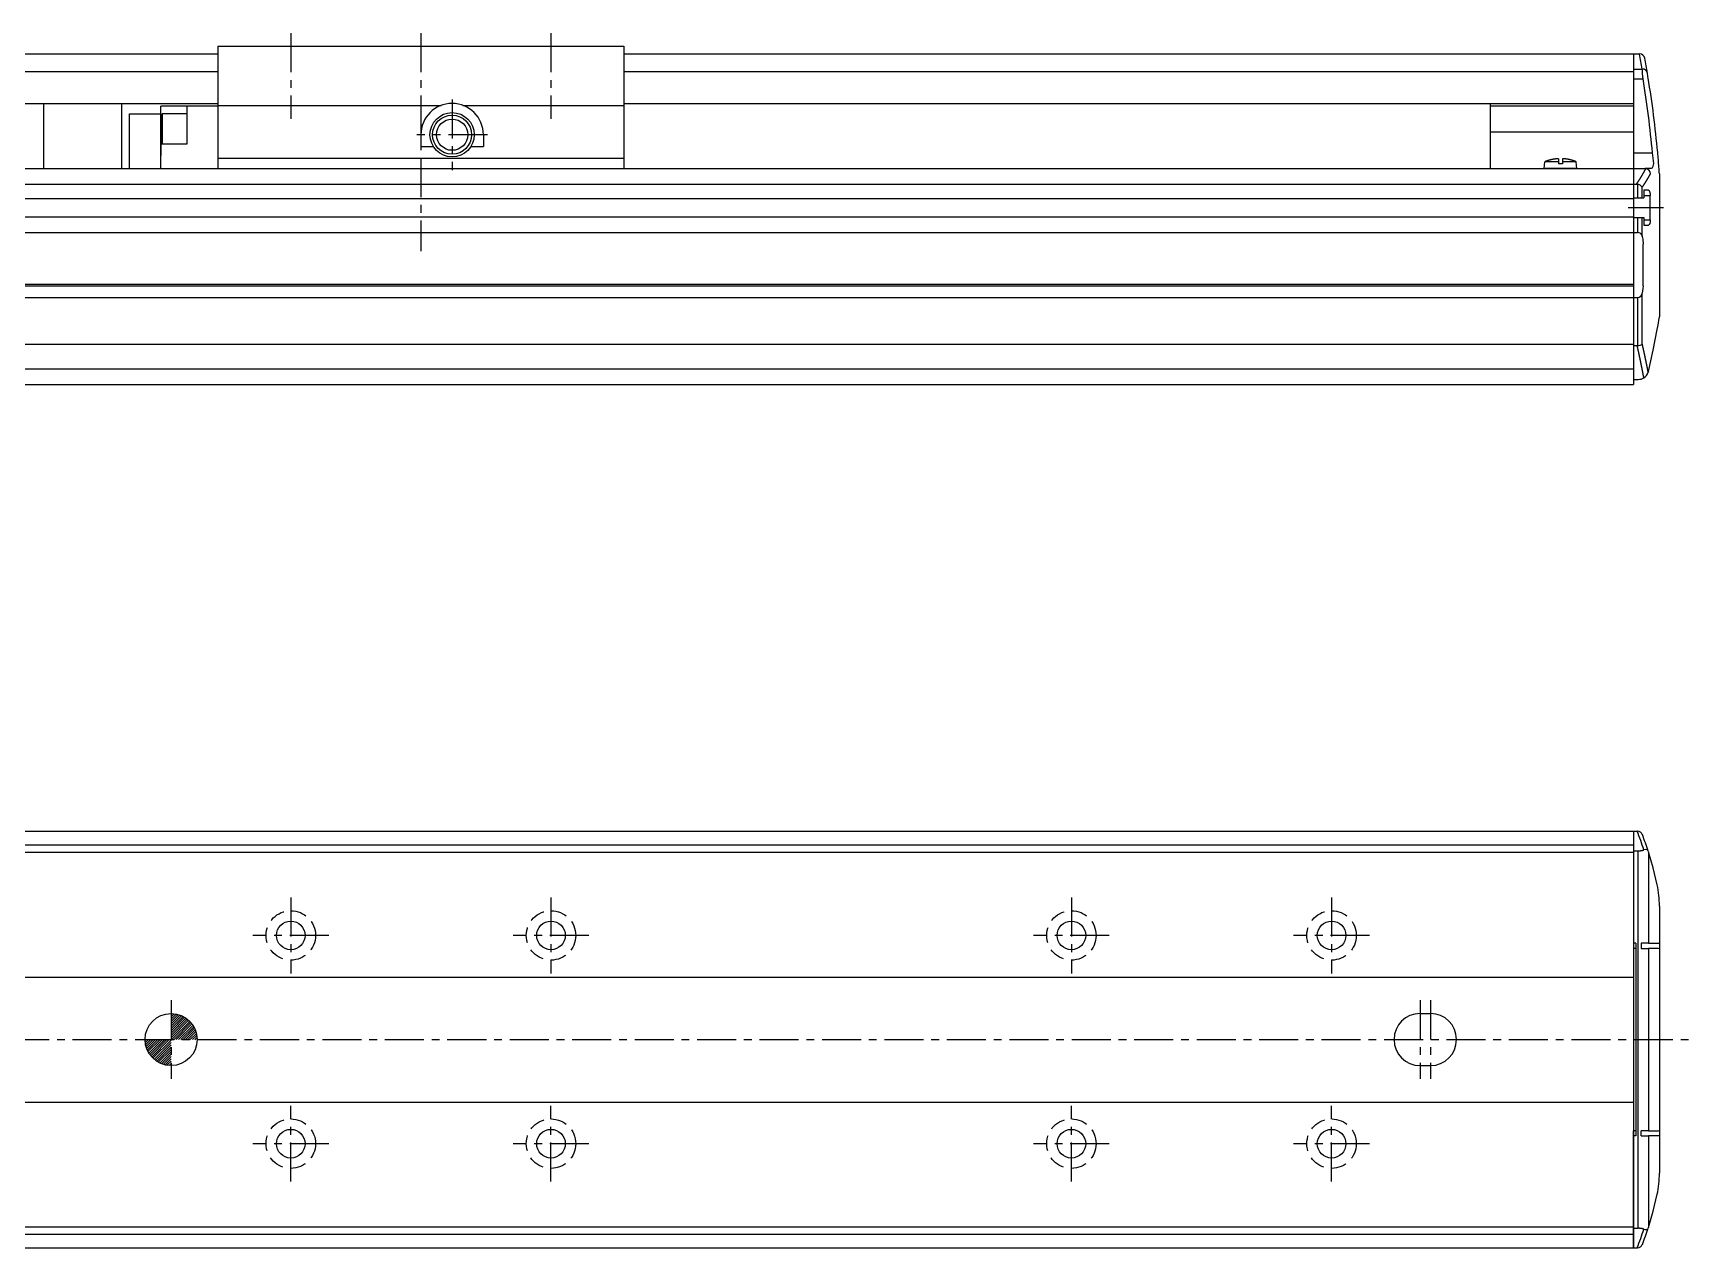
# Model space of a CAD drawing. Extents: x -693 to -50, y 35 to 506.
# Drawn here: x -371.9 to -53.2, y 69.3 to 302.6 of the extents above; entities that cross this region are included whole.
import ezdxf

# ---------------------------------------------------------------- set-up
doc = ezdxf.new("R2010")
doc.units = 0
doc.linetypes.add('CENTER', pattern=[12, 7.5, -1.5, 1.5, -1.5])
doc.linetypes.add('DASHED', pattern=[4.5, 3, -1.5])
doc.layers.get('0').update_dxf_attribs({"linetype": 'CONTINUOUS'})
doc.layers.add('CENTER', color=1, linetype='CENTER')

# ---------------------------------------------------------------- blocks, each defined once
blk = doc.blocks.new('*X2')
at = {"color": 0}
for p, q in [((-345.42, 114.11), (-345.23, 114.3)), ((-345.42, 113.66), (-344.82, 114.26)), ((-345.42, 113.21), (-344.43, 114.2)), ((-345.42, 112.77), (-344.07, 114.12)), ((-345.42, 112.32), (-343.73, 114.01)), ((-345.42, 111.87), (-343.41, 113.88)), ((-345.42, 111.42), (-343.11, 113.74)), ((-345.42, 110.98), (-342.83, 113.57)), ((-345.42, 110.53), (-342.56, 113.4)), ((-345.42, 110.08), (-342.3, 113.21)), ((-345.42, 109.64), (-342.06, 113)), ((-345.31, 109.3), (-341.83, 112.78)), ((-344.86, 109.3), (-341.62, 112.55)), ((-344.42, 109.3), (-341.42, 112.3)), ((-343.97, 109.3), (-341.24, 112.03)), ((-343.52, 109.3), (-341.07, 111.76)), ((-350.42, 109.11), (-350.23, 109.3)), ((-350.39, 108.7), (-349.78, 109.3)), ((-350.32, 108.31), (-349.34, 109.3)), ((-350.24, 107.95), (-348.89, 109.3)), ((-350.13, 107.61), (-348.44, 109.3)), ((-350, 107.29), (-347.99, 109.3)), ((-349.86, 106.99), (-347.55, 109.3)), ((-349.7, 106.7), (-347.1, 109.3)), ((-349.52, 106.43), (-346.65, 109.3)), ((-349.33, 106.18), (-346.21, 109.3)), ((-349.12, 105.94), (-345.76, 109.3)), ((-348.9, 105.71), (-345.42, 109.19)), ((-348.67, 105.5), (-345.42, 108.74)), ((-343.07, 109.3), (-340.91, 111.46)), ((-342.63, 109.3), (-340.78, 111.15)), ((-342.18, 109.3), (-340.66, 110.82)), ((-341.73, 109.3), (-340.56, 110.47)), ((-341.29, 109.3), (-340.49, 110.1)), ((-340.84, 109.3), (-340.44, 109.7)), ((-348.42, 105.3), (-345.42, 108.29)), ((-348.16, 105.11), (-345.42, 107.85)), ((-347.88, 104.94), (-345.42, 107.4)), ((-347.58, 104.79), (-345.42, 106.95)), ((-347.27, 104.66), (-345.42, 106.51)), ((-346.94, 104.54), (-345.42, 106.06)), ((-346.59, 104.44), (-345.42, 105.61)), ((-346.22, 104.37), (-345.42, 105.16)), ((-345.82, 104.32), (-345.42, 104.72))]:
    blk.add_line(p, q, dxfattribs=at)

msp = doc.modelspace()

# ---------------------------------------------------------------- linework, layer by layer
at = {"color": 7, "linetype": 'CONTINUOUS'}
for p, q in [((-336.42, 300.09), (-258.42, 300.09)), ((-336.42, 300.09), (-336.42, 276.59)), ((-258.42, 300.09), (-258.42, 276.59)), ((-504.42, 298.59), (-336.42, 298.59)), ((-258.42, 298.59), (-64.42, 298.59)), ((-64.42, 298.59), (-64.42, 236.09)), ((-64.42, 298.59), (-64.42, 289.09)), ((-64.42, 298.59), (-63.24, 298.59)), ((-64.42, 298.59), (-64.42, 289.09)), ((-63.23, 298.59), (-63.24, 298.59)), ((-504.42, 295.23), (-336.42, 295.23)), ((-258.42, 295.23), (-64.42, 295.23)), ((-64.42, 295.7), (-62.73, 295.7)), ((-64.42, 293.82), (-62.57, 293.82)), ((-504.42, 289.09), (-336.42, 289.09)), ((-369.92, 289.09), (-369.92, 276.59)), ((-354.92, 289.09), (-354.92, 276.59)), ((-353.42, 287.09), (-347.42, 287.09)), ((-353.42, 276.59), (-353.42, 287.09)), ((-347.42, 276.59), (-347.42, 288.59)), ((-336.42, 288.59), (-347.42, 288.59)), ((-347.12, 287.09), (-347.42, 286.57)), ((-342.42, 287.09), (-347.12, 287.09)), ((-347.12, 287.09), (-347.12, 281.25)), ((-342.42, 288.59), (-342.42, 281.25)), ((-336.42, 288.72), (-293.5, 288.72)), ((-289.35, 288.72), (-258.42, 288.72)), ((-258.42, 289.09), (-64.42, 289.09)), ((-91.92, 289.09), (-91.92, 276.59)), ((-91.92, 288.62), (-64.42, 288.62)), ((-347.42, 286.57), (-347.42, 279.11)), ((-342.42, 281.25), (-347.42, 281.25)), ((-297.42, 283.09), (-297.42, 280.84)), ((-297.42, 280.84), (-295.03, 280.84)), ((-287.82, 280.84), (-285.42, 280.84)), ((-285.42, 283.09), (-285.42, 280.84)), ((-91.92, 283.63), (-64.42, 283.63)), ((-336.42, 278.59), (-258.42, 278.59)), ((-81.57, 276.59), (-81.46, 277.89)), ((-78.82, 277.89), (-81.46, 277.89)), ((-78.82, 278.48), (-78.82, 277.49)), ((-78.02, 277.49), (-78.82, 277.49)), ((-78.02, 278.48), (-78.02, 277.49)), ((-75.39, 277.89), (-78.02, 277.89)), ((-75.27, 276.59), (-75.39, 277.89)), ((-64.42, 279.59), (-60.75, 279.59)), ((-504.42, 276.59), (-64.42, 276.59)), ((-75.27, 276.59), (-81.57, 276.59)), ((-64.42, 276.59), (-62.18, 276.59)), ((-64.42, 276.59), (-64.42, 235.09)), ((-61.03, 276.59), (-62.18, 276.59)), ((-62.18, 276.59), (-62.03, 276.58)), ((-60.82, 276.68), (-61.03, 276.59)), ((-59.52, 276.91), (-59.52, 276.89)), ((-59.42, 275.59), (-59.42, 248.09)), ((-504.42, 273.59), (-64.42, 273.59)), ((-64.42, 273.59), (-63.84, 273.59)), ((-64.42, 270.99), (-62.45, 270.99)), ((-63.84, 273.59), (-63.64, 273.57)), ((-63.64, 273.57), (-63.64, 270.99)), ((-62.71, 270.99), (-62.71, 273.01)), ((-61.51, 272.44), (-62.45, 272.44)), ((-62.45, 272.44), (-62.45, 270.99)), ((-62.45, 271.44), (-61.19, 271.44)), ((-61.19, 266.74), (-61.19, 271.44)), ((-504.42, 270.84), (-64.42, 270.84)), ((-504.42, 267.34), (-64.42, 267.34)), ((-64.42, 267.19), (-62.45, 267.19)), ((-63.64, 267.19), (-63.64, 264.32)), ((-62.71, 263.52), (-62.71, 267.19)), ((-62.45, 267.19), (-62.45, 265.74)), ((-62.45, 266.74), (-61.19, 266.74)), ((-62.45, 265.74), (-61.51, 265.74)), ((-504.42, 264.32), (-64.42, 264.32)), ((-64.42, 264.32), (-63.64, 264.32)), ((-62.57, 254.09), (-62.57, 262.09)), ((-504.42, 254.39), (-64.42, 254.39)), ((-504.42, 254.09), (-64.42, 254.09)), ((-504.42, 251.85), (-64.42, 251.85)), ((-64.42, 251.85), (-63.64, 251.85)), ((-63.64, 251.85), (-63.64, 242.59)), ((-62.71, 242.85), (-62.71, 252.65)), ((-504.42, 242.85), (-64.42, 242.85)), ((-64.42, 242.59), (-63.69, 242.59)), ((-63.64, 242.59), (-63.69, 242.59)), ((-504.42, 238.09), (-64.42, 238.09)), ((-64.42, 236.09), (-63.48, 236.09)), ((-61.53, 237.62), (-61.57, 237.48)), ((-504.42, 235.09), (-64.42, 235.09)), ((-504.42, 149.3), (-64.42, 149.3)), ((-504.42, 146.7), (-64.42, 146.7)), ((-64.42, 149.3), (-64.42, 69.3)), ((-64.42, 149.3), (-64.42, 126.85)), ((-64.42, 149.3), (-63.69, 149.3)), ((-63.69, 149.3), (-63.64, 149.3)), ((-504.42, 145.3), (-64.42, 145.3)), ((-64.42, 145.55), (-63.48, 145.55)), ((-63.48, 73.05), (-63.48, 145.55)), ((-61.57, 145.51), (-61.53, 145.38)), ((-61.53, 145.38), (-61.53, 127.8)), ((-59.42, 134.95), (-59.42, 83.65)), ((-63.97, 127.8), (-64.42, 127.8)), ((-63.97, 127.8), (-63.97, 90.8)), ((-61.53, 127.8), (-62.92, 127.8)), ((-62.92, 127.8), (-62.92, 126.8)), ((-61.53, 127.8), (-59.59, 127.8)), ((-59.59, 127.8), (-59.42, 127.75)), ((-64.42, 126.85), (-63.97, 126.85)), ((-62.92, 126.8), (-61.53, 126.8)), ((-61.53, 126.8), (-61.53, 91.8)), ((-59.59, 126.8), (-61.53, 126.8)), ((-59.42, 126.74), (-59.59, 126.8)), ((-504.42, 121.3), (-64.42, 121.3)), ((-105.42, 114.3), (-103.42, 114.3)), ((-105.42, 104.3), (-103.42, 104.3)), ((-504.42, 97.3), (-64.42, 97.3)), ((-63.97, 91.76), (-64.42, 91.75)), ((-64.42, 69.3), (-64.42, 91.75)), ((-63.97, 90.8), (-64.42, 90.8)), ((-61.53, 91.8), (-62.92, 91.8)), ((-62.92, 90.8), (-62.92, 91.8)), ((-62.92, 90.8), (-61.53, 90.8)), ((-61.53, 91.8), (-59.59, 91.8)), ((-61.53, 90.8), (-61.53, 73.22)), ((-59.59, 90.8), (-61.53, 90.8)), ((-59.59, 91.8), (-59.42, 91.86)), ((-59.42, 90.86), (-59.59, 90.8)), ((-504.42, 73.3), (-64.42, 73.3)), ((-504.42, 71.9), (-64.42, 71.9)), ((-64.42, 73.05), (-63.48, 73.05)), ((-61.53, 73.22), (-61.57, 73.09)), ((-504.42, 69.3), (-64.42, 69.3)), ((-64.42, 69.3), (-63.69, 69.3)), ((-63.64, 69.3), (-63.69, 69.3))]:
    msp.add_line(p, q, dxfattribs=at)
for points in [[(-62.57, 293.82), (-62.61, 294.24), (-62.66, 294.87), (-62.7, 295.37), (-62.73, 295.7)], [(-60.82, 276.68), (-60.61, 277.07), (-60.52, 277.54)], [(-61.51, 272.44), (-61.5, 272.44), (-61.39, 272.37), (-61.3, 272.2), (-61.24, 271.96), (-61.2, 271.66), (-61.19, 271.44)], [(-61.19, 266.74), (-61.19, 266.64), (-61.22, 266.32), (-61.28, 266.03), (-61.37, 265.83), (-61.48, 265.74), (-61.51, 265.74)], [(-62.71, 263.52), (-62.63, 263.03), (-62.57, 262.09)], [(-62.57, 254.09), (-62.59, 253.54), (-62.71, 252.65)], [(-61.53, 237.62), (-60.62, 241.71), (-59.84, 245.67)], [(-61.57, 145.51), (-61.62, 145.61), (-61.77, 145.74), (-62.02, 145.8), (-62.42, 145.73)], [(-59.84, 139.03), (-60.62, 142.3), (-61.53, 145.38)], [(-61.53, 73.22), (-60.62, 76.31), (-59.84, 79.58)], [(-62.42, 72.88), (-62.21, 72.82), (-61.9, 72.82), (-61.68, 72.92), (-61.57, 73.09)]]:
    msp.add_lwpolyline(points, dxfattribs=at)
for points in [[(-78.82, 278.48, 0), (-78.84, 278.48, 0), (-78.87, 278.48, 0), (-78.89, 278.47, 0), (-78.91, 278.47, 0), (-78.93, 278.47, 0), (-78.95, 278.47, 0), (-78.97, 278.47, 0), (-78.99, 278.47, 0), (-79.01, 278.46, 0), (-79.03, 278.46, 0), (-79.06, 278.46, 0), (-79.08, 278.46, 0), (-79.1, 278.46, 0), (-79.12, 278.46, 0), (-79.14, 278.45, 0), (-79.16, 278.45, 0), (-79.18, 278.45, 0), (-79.2, 278.45, 0), (-79.22, 278.45, 0), (-79.25, 278.44, 0), (-79.27, 278.44, 0), (-79.29, 278.44, 0), (-79.31, 278.44, 0), (-79.33, 278.44, 0), (-79.35, 278.43, 0), (-79.37, 278.43, 0), (-79.39, 278.43, 0), (-79.41, 278.43, 0), (-79.44, 278.42, 0), (-79.46, 278.42, 0), (-79.48, 278.42, 0), (-79.5, 278.41, 0), (-79.52, 278.41, 0), (-79.54, 278.41, 0), (-79.56, 278.4, 0), (-79.58, 278.4, 0), (-79.6, 278.4, 0), (-79.62, 278.4, 0), (-79.65, 278.39, 0), (-79.67, 278.39, 0), (-79.69, 278.39, 0), (-79.71, 278.38, 0), (-79.73, 278.38, 0), (-79.75, 278.38, 0), (-79.77, 278.37, 0), (-79.79, 278.37, 0), (-79.81, 278.37, 0), (-79.83, 278.36, 0), (-79.85, 278.36, 0), (-79.88, 278.35, 0), (-79.9, 278.35, 0), (-79.92, 278.35, 0), (-79.94, 278.34, 0), (-79.96, 278.34, 0), (-79.98, 278.33, 0), (-80, 278.33, 0), (-80.02, 278.32, 0), (-80.04, 278.32, 0), (-80.06, 278.32, 0), (-80.08, 278.31, 0), (-80.1, 278.31, 0), (-80.13, 278.3, 0), (-80.15, 278.3, 0), (-80.17, 278.29, 0), (-80.19, 278.29, 0), (-80.21, 278.29, 0), (-80.23, 278.28, 0), (-80.25, 278.27, 0), (-80.27, 278.27, 0), (-80.29, 278.26, 0), (-80.31, 278.26, 0), (-80.33, 278.25, 0), (-80.35, 278.25, 0), (-80.37, 278.25, 0), (-80.39, 278.24, 0), (-80.41, 278.24, 0), (-80.43, 278.23, 0), (-80.45, 278.22, 0), (-80.48, 278.22, 0), (-80.5, 278.21, 0), (-80.52, 278.21, 0), (-80.54, 278.2, 0), (-80.56, 278.2, 0), (-80.58, 278.19, 0), (-80.6, 278.19, 0), (-80.62, 278.18, 0), (-80.64, 278.17, 0), (-80.66, 278.17, 0), (-80.68, 278.16, 0), (-80.7, 278.15, 0), (-80.72, 278.15, 0), (-80.74, 278.14, 0), (-80.76, 278.14, 0), (-80.78, 278.13, 0), (-80.8, 278.12, 0), (-80.82, 278.12, 0), (-80.84, 278.11, 0), (-80.86, 278.11, 0), (-80.88, 278.1, 0), (-80.9, 278.09, 0), (-80.92, 278.09, 0), (-80.94, 278.08, 0), (-80.96, 278.07, 0), (-80.98, 278.06, 0), (-81, 278.06, 0), (-81.02, 278.05, 0), (-81.04, 278.05, 0), (-81.06, 278.04, 0), (-81.08, 278.03, 0), (-81.1, 278.02, 0), (-81.12, 278.02, 0), (-81.14, 278.01, 0), (-81.16, 278, 0), (-81.18, 278, 0), (-81.2, 277.99, 0), (-81.22, 277.98, 0), (-81.24, 277.97, 0), (-81.26, 277.96, 0), (-81.28, 277.96, 0), (-81.3, 277.95, 0), (-81.32, 277.94, 0), (-81.34, 277.93, 0), (-81.36, 277.93, 0), (-81.38, 277.92, 0), (-81.4, 277.91, 0), (-81.42, 277.9, 0), (-81.44, 277.89, 0), (-81.46, 277.89, 0)], [(-75.39, 277.89, 0), (-75.41, 277.89, 0), (-75.43, 277.9, 0), (-75.45, 277.91, 0), (-75.47, 277.92, 0), (-75.49, 277.93, 0), (-75.5, 277.93, 0), (-75.52, 277.94, 0), (-75.54, 277.95, 0), (-75.56, 277.96, 0), (-75.58, 277.96, 0), (-75.6, 277.97, 0), (-75.62, 277.98, 0), (-75.64, 277.99, 0), (-75.66, 278, 0), (-75.68, 278, 0), (-75.7, 278.01, 0), (-75.72, 278.02, 0), (-75.74, 278.02, 0), (-75.76, 278.03, 0), (-75.78, 278.04, 0), (-75.8, 278.05, 0), (-75.82, 278.05, 0), (-75.84, 278.06, 0), (-75.86, 278.06, 0), (-75.88, 278.07, 0), (-75.9, 278.08, 0), (-75.92, 278.09, 0), (-75.94, 278.09, 0), (-75.96, 278.1, 0), (-75.98, 278.11, 0), (-76, 278.11, 0), (-76.02, 278.12, 0), (-76.04, 278.12, 0), (-76.07, 278.13, 0), (-76.09, 278.14, 0), (-76.11, 278.14, 0), (-76.13, 278.15, 0), (-76.15, 278.15, 0), (-76.17, 278.16, 0), (-76.19, 278.17, 0), (-76.21, 278.17, 0), (-76.23, 278.18, 0), (-76.25, 278.19, 0), (-76.27, 278.19, 0), (-76.29, 278.2, 0), (-76.31, 278.2, 0), (-76.33, 278.21, 0), (-76.35, 278.21, 0), (-76.37, 278.22, 0), (-76.39, 278.22, 0), (-76.41, 278.23, 0), (-76.43, 278.24, 0), (-76.45, 278.24, 0), (-76.47, 278.25, 0), (-76.49, 278.25, 0), (-76.51, 278.25, 0), (-76.54, 278.26, 0), (-76.56, 278.26, 0), (-76.58, 278.27, 0), (-76.6, 278.27, 0), (-76.62, 278.28, 0), (-76.64, 278.29, 0), (-76.66, 278.29, 0), (-76.68, 278.29, 0), (-76.7, 278.3, 0), (-76.72, 278.3, 0), (-76.74, 278.31, 0), (-76.76, 278.31, 0), (-76.78, 278.32, 0), (-76.8, 278.32, 0), (-76.83, 278.32, 0), (-76.85, 278.33, 0), (-76.87, 278.33, 0), (-76.89, 278.34, 0), (-76.91, 278.34, 0), (-76.93, 278.35, 0), (-76.95, 278.35, 0), (-76.97, 278.35, 0), (-76.99, 278.36, 0), (-77.01, 278.36, 0), (-77.03, 278.37, 0), (-77.05, 278.37, 0), (-77.08, 278.37, 0), (-77.1, 278.38, 0), (-77.12, 278.38, 0), (-77.14, 278.38, 0), (-77.16, 278.39, 0), (-77.18, 278.39, 0), (-77.2, 278.39, 0), (-77.22, 278.4, 0), (-77.24, 278.4, 0), (-77.26, 278.4, 0), (-77.28, 278.4, 0), (-77.31, 278.41, 0), (-77.33, 278.41, 0), (-77.35, 278.41, 0), (-77.37, 278.42, 0), (-77.39, 278.42, 0), (-77.41, 278.42, 0), (-77.43, 278.43, 0), (-77.45, 278.43, 0), (-77.47, 278.43, 0), (-77.49, 278.43, 0), (-77.52, 278.44, 0), (-77.54, 278.44, 0), (-77.56, 278.44, 0), (-77.58, 278.44, 0), (-77.6, 278.44, 0), (-77.62, 278.45, 0), (-77.64, 278.45, 0), (-77.66, 278.45, 0), (-77.68, 278.45, 0), (-77.71, 278.45, 0), (-77.73, 278.46, 0), (-77.75, 278.46, 0), (-77.77, 278.46, 0), (-77.79, 278.46, 0), (-77.81, 278.46, 0), (-77.83, 278.46, 0), (-77.85, 278.47, 0), (-77.87, 278.47, 0), (-77.9, 278.47, 0), (-77.92, 278.47, 0), (-77.94, 278.47, 0), (-77.96, 278.47, 0), (-77.98, 278.48, 0), (-78, 278.48, 0), (-78.02, 278.48, 0)], [(-63.84, 273.59, 0), (-63.82, 273.61, 0), (-63.81, 273.63, 0), (-63.79, 273.66, 0), (-63.78, 273.68, 0), (-63.76, 273.7, 0), (-63.74, 273.73, 0), (-63.73, 273.75, 0), (-63.71, 273.77, 0), (-63.7, 273.79, 0), (-63.68, 273.82, 0), (-63.66, 273.84, 0), (-63.65, 273.86, 0), (-63.63, 273.89, 0), (-63.62, 273.91, 0), (-63.6, 273.93, 0), (-63.59, 273.95, 0), (-63.57, 273.98, 0), (-63.56, 274, 0), (-63.54, 274.02, 0), (-63.52, 274.05, 0), (-63.51, 274.07, 0), (-63.49, 274.09, 0), (-63.48, 274.12, 0), (-63.46, 274.14, 0), (-63.45, 274.16, 0), (-63.43, 274.19, 0), (-63.42, 274.21, 0), (-63.4, 274.23, 0), (-63.39, 274.26, 0), (-63.37, 274.28, 0), (-63.36, 274.3, 0), (-63.34, 274.32, 0), (-63.33, 274.35, 0), (-63.31, 274.37, 0), (-63.3, 274.39, 0), (-63.28, 274.42, 0), (-63.27, 274.44, 0), (-63.25, 274.46, 0), (-63.24, 274.49, 0), (-63.22, 274.51, 0), (-63.21, 274.53, 0), (-63.19, 274.56, 0), (-63.18, 274.58, 0), (-63.16, 274.6, 0), (-63.15, 274.63, 0), (-63.13, 274.65, 0), (-63.12, 274.67, 0), (-63.1, 274.7, 0), (-63.09, 274.72, 0), (-63.08, 274.74, 0), (-63.06, 274.77, 0), (-63.05, 274.79, 0), (-63.03, 274.81, 0), (-63.02, 274.84, 0), (-63, 274.86, 0), (-62.99, 274.88, 0), (-62.97, 274.91, 0), (-62.96, 274.93, 0), (-62.95, 274.95, 0), (-62.93, 274.98, 0), (-62.92, 275, 0), (-62.9, 275.02, 0), (-62.89, 275.05, 0), (-62.88, 275.07, 0), (-62.86, 275.09, 0), (-62.85, 275.12, 0), (-62.83, 275.14, 0), (-62.82, 275.16, 0), (-62.81, 275.19, 0), (-62.79, 275.21, 0), (-62.78, 275.23, 0), (-62.76, 275.26, 0), (-62.75, 275.28, 0), (-62.74, 275.3, 0), (-62.72, 275.33, 0), (-62.71, 275.35, 0), (-62.69, 275.37, 0), (-62.68, 275.4, 0), (-62.67, 275.42, 0), (-62.65, 275.44, 0), (-62.64, 275.47, 0), (-62.63, 275.49, 0), (-62.61, 275.51, 0), (-62.6, 275.54, 0), (-62.59, 275.56, 0), (-62.57, 275.58, 0), (-62.56, 275.61, 0), (-62.54, 275.63, 0), (-62.53, 275.65, 0), (-62.52, 275.68, 0), (-62.5, 275.7, 0), (-62.49, 275.73, 0), (-62.48, 275.75, 0), (-62.47, 275.77, 0), (-62.45, 275.8, 0), (-62.44, 275.82, 0), (-62.43, 275.84, 0), (-62.41, 275.87, 0), (-62.4, 275.89, 0), (-62.39, 275.91, 0), (-62.37, 275.94, 0), (-62.36, 275.96, 0), (-62.35, 275.99, 0), (-62.34, 276.01, 0), (-62.32, 276.03, 0), (-62.31, 276.06, 0), (-62.3, 276.08, 0), (-62.28, 276.1, 0), (-62.27, 276.13, 0), (-62.26, 276.15, 0), (-62.24, 276.17, 0), (-62.23, 276.2, 0), (-62.22, 276.22, 0), (-62.21, 276.25, 0), (-62.19, 276.27, 0), (-62.18, 276.29, 0), (-62.17, 276.32, 0), (-62.16, 276.34, 0), (-62.14, 276.36, 0), (-62.13, 276.39, 0), (-62.12, 276.41, 0), (-62.11, 276.43, 0), (-62.09, 276.46, 0), (-62.08, 276.48, 0), (-62.07, 276.5, 0), (-62.06, 276.53, 0), (-62.04, 276.55, 0), (-62.03, 276.58, 0)], [(-62.71, 273.01, 0), (-62.7, 273.03, 0), (-62.68, 273.05, 0), (-62.67, 273.07, 0), (-62.66, 273.09, 0), (-62.64, 273.11, 0), (-62.63, 273.13, 0), (-62.61, 273.15, 0), (-62.6, 273.17, 0), (-62.59, 273.19, 0), (-62.57, 273.21, 0), (-62.56, 273.23, 0), (-62.55, 273.25, 0), (-62.53, 273.27, 0), (-62.52, 273.29, 0), (-62.51, 273.31, 0), (-62.49, 273.33, 0), (-62.48, 273.35, 0), (-62.47, 273.37, 0), (-62.45, 273.39, 0), (-62.44, 273.41, 0), (-62.43, 273.43, 0), (-62.41, 273.45, 0), (-62.4, 273.47, 0), (-62.39, 273.49, 0), (-62.37, 273.51, 0), (-62.36, 273.53, 0), (-62.35, 273.55, 0), (-62.34, 273.57, 0), (-62.32, 273.59, 0), (-62.31, 273.61, 0), (-62.3, 273.63, 0), (-62.28, 273.65, 0), (-62.27, 273.67, 0), (-62.26, 273.69, 0), (-62.24, 273.71, 0), (-62.23, 273.73, 0), (-62.22, 273.75, 0), (-62.21, 273.77, 0), (-62.19, 273.79, 0), (-62.18, 273.81, 0), (-62.17, 273.83, 0), (-62.15, 273.85, 0), (-62.14, 273.87, 0), (-62.13, 273.89, 0), (-62.12, 273.91, 0), (-62.1, 273.93, 0), (-62.09, 273.95, 0), (-62.08, 273.97, 0), (-62.07, 273.99, 0), (-62.05, 274.01, 0), (-62.04, 274.03, 0), (-62.03, 274.05, 0), (-62.01, 274.07, 0), (-62, 274.09, 0), (-61.99, 274.11, 0), (-61.98, 274.13, 0), (-61.97, 274.15, 0), (-61.95, 274.17, 0), (-61.94, 274.19, 0), (-61.93, 274.21, 0), (-61.92, 274.23, 0), (-61.9, 274.25, 0), (-61.89, 274.27, 0), (-61.88, 274.29, 0), (-61.87, 274.31, 0), (-61.85, 274.33, 0), (-61.84, 274.35, 0), (-61.83, 274.37, 0), (-61.82, 274.39, 0), (-61.81, 274.41, 0), (-61.79, 274.43, 0), (-61.78, 274.45, 0), (-61.77, 274.47, 0), (-61.76, 274.49, 0), (-61.74, 274.51, 0), (-61.73, 274.53, 0), (-61.72, 274.55, 0), (-61.71, 274.57, 0), (-61.7, 274.59, 0), (-61.69, 274.61, 0), (-61.67, 274.63, 0), (-61.66, 274.65, 0), (-61.65, 274.67, 0), (-61.64, 274.69, 0), (-61.63, 274.71, 0), (-61.62, 274.73, 0), (-61.6, 274.75, 0), (-61.59, 274.77, 0), (-61.58, 274.79, 0), (-61.57, 274.81, 0), (-61.56, 274.83, 0), (-61.54, 274.86, 0), (-61.53, 274.88, 0), (-61.52, 274.89, 0), (-61.51, 274.92, 0), (-61.5, 274.94, 0), (-61.49, 274.96, 0), (-61.47, 274.98, 0), (-61.46, 275, 0), (-61.45, 275.02, 0), (-61.44, 275.04, 0), (-61.43, 275.06, 0), (-61.42, 275.08, 0), (-61.41, 275.1, 0), (-61.4, 275.12, 0), (-61.38, 275.14, 0), (-61.37, 275.16, 0), (-61.36, 275.18, 0), (-61.35, 275.2, 0), (-61.34, 275.22, 0), (-61.33, 275.24, 0), (-61.32, 275.26, 0), (-61.31, 275.28, 0), (-61.29, 275.3, 0), (-61.28, 275.32, 0), (-61.27, 275.34, 0), (-61.26, 275.36, 0), (-61.25, 275.38, 0), (-61.24, 275.4, 0), (-61.23, 275.42, 0), (-61.22, 275.44, 0), (-61.21, 275.46, 0), (-61.19, 275.49, 0), (-61.18, 275.5, 0), (-61.17, 275.53, 0), (-61.16, 275.55, 0), (-61.15, 275.57, 0), (-61.14, 275.59, 0)], [(-62.41, 236.39, 0), (-62.42, 236.44, 0), (-62.43, 236.49, 0), (-62.44, 236.54, 0), (-62.45, 236.59, 0), (-62.46, 236.64, 0), (-62.47, 236.69, 0), (-62.48, 236.74, 0), (-62.49, 236.78, 0), (-62.5, 236.83, 0), (-62.51, 236.88, 0), (-62.52, 236.93, 0), (-62.53, 236.98, 0), (-62.53, 237.03, 0), (-62.54, 237.08, 0), (-62.55, 237.13, 0), (-62.56, 237.18, 0), (-62.57, 237.22, 0), (-62.58, 237.27, 0), (-62.59, 237.32, 0), (-62.6, 237.37, 0), (-62.61, 237.42, 0), (-62.62, 237.47, 0), (-62.63, 237.52, 0), (-62.64, 237.56, 0), (-62.65, 237.61, 0), (-62.66, 237.66, 0), (-62.67, 237.71, 0), (-62.68, 237.76, 0), (-62.69, 237.81, 0), (-62.69, 237.86, 0), (-62.7, 237.91, 0), (-62.71, 237.96, 0), (-62.72, 238, 0), (-62.73, 238.05, 0), (-62.74, 238.1, 0), (-62.75, 238.15, 0), (-62.76, 238.2, 0), (-62.77, 238.25, 0), (-62.78, 238.29, 0), (-62.79, 238.34, 0), (-62.8, 238.39, 0), (-62.81, 238.44, 0), (-62.82, 238.49, 0), (-62.83, 238.54, 0), (-62.84, 238.59, 0), (-62.85, 238.64, 0), (-62.86, 238.68, 0), (-62.87, 238.73, 0), (-62.88, 238.78, 0), (-62.89, 238.83, 0), (-62.9, 238.88, 0), (-62.91, 238.93, 0), (-62.92, 238.97, 0), (-62.93, 239.02, 0), (-62.94, 239.07, 0), (-62.95, 239.12, 0), (-62.96, 239.17, 0), (-62.97, 239.22, 0), (-62.98, 239.27, 0), (-62.99, 239.31, 0), (-63, 239.36, 0), (-63.01, 239.41, 0), (-63.02, 239.46, 0), (-63.03, 239.51, 0), (-63.04, 239.56, 0), (-63.05, 239.6, 0), (-63.06, 239.65, 0), (-63.07, 239.7, 0), (-63.08, 239.75, 0), (-63.09, 239.8, 0), (-63.1, 239.85, 0), (-63.11, 239.9, 0), (-63.12, 239.94, 0), (-63.13, 239.99, 0), (-63.14, 240.04, 0), (-63.15, 240.09, 0), (-63.16, 240.14, 0), (-63.17, 240.19, 0), (-63.18, 240.23, 0), (-63.19, 240.28, 0), (-63.2, 240.33, 0), (-63.21, 240.38, 0), (-63.22, 240.43, 0), (-63.23, 240.47, 0), (-63.24, 240.52, 0), (-63.25, 240.57, 0), (-63.26, 240.62, 0), (-63.27, 240.67, 0), (-63.28, 240.72, 0), (-63.29, 240.76, 0), (-63.3, 240.81, 0), (-63.31, 240.86, 0), (-63.32, 240.91, 0), (-63.33, 240.96, 0), (-63.34, 241, 0), (-63.35, 241.05, 0), (-63.36, 241.1, 0), (-63.37, 241.15, 0), (-63.38, 241.2, 0), (-63.39, 241.24, 0), (-63.41, 241.29, 0), (-63.41, 241.34, 0), (-63.43, 241.39, 0), (-63.44, 241.44, 0), (-63.45, 241.49, 0), (-63.46, 241.53, 0), (-63.47, 241.58, 0), (-63.48, 241.63, 0), (-63.49, 241.68, 0), (-63.5, 241.72, 0), (-63.51, 241.77, 0), (-63.52, 241.82, 0), (-63.53, 241.87, 0), (-63.54, 241.92, 0), (-63.55, 241.97, 0), (-63.56, 242.01, 0), (-63.57, 242.06, 0), (-63.59, 242.11, 0), (-63.6, 242.16, 0), (-63.61, 242.2, 0), (-63.62, 242.25, 0), (-63.63, 242.3, 0), (-63.64, 242.35, 0), (-63.65, 242.4, 0), (-63.66, 242.44, 0), (-63.67, 242.49, 0), (-63.68, 242.54, 0), (-63.69, 242.59, 0)], [(-61.57, 237.48, 0), (-61.58, 237.52, 0), (-61.59, 237.56, 0), (-61.6, 237.6, 0), (-61.61, 237.65, 0), (-61.62, 237.69, 0), (-61.62, 237.73, 0), (-61.63, 237.77, 0), (-61.64, 237.82, 0), (-61.65, 237.86, 0), (-61.66, 237.9, 0), (-61.66, 237.94, 0), (-61.67, 237.99, 0), (-61.68, 238.03, 0), (-61.69, 238.07, 0), (-61.7, 238.11, 0), (-61.71, 238.16, 0), (-61.72, 238.2, 0), (-61.72, 238.24, 0), (-61.73, 238.28, 0), (-61.74, 238.32, 0), (-61.75, 238.37, 0), (-61.76, 238.41, 0), (-61.77, 238.45, 0), (-61.77, 238.49, 0), (-61.78, 238.54, 0), (-61.79, 238.58, 0), (-61.8, 238.62, 0), (-61.81, 238.66, 0), (-61.82, 238.71, 0), (-61.82, 238.75, 0), (-61.83, 238.79, 0), (-61.84, 238.83, 0), (-61.85, 238.87, 0), (-61.86, 238.92, 0), (-61.87, 238.96, 0), (-61.88, 239, 0), (-61.88, 239.04, 0), (-61.89, 239.09, 0), (-61.9, 239.13, 0), (-61.91, 239.17, 0), (-61.92, 239.21, 0), (-61.93, 239.25, 0), (-61.94, 239.3, 0), (-61.94, 239.34, 0), (-61.95, 239.38, 0), (-61.96, 239.42, 0), (-61.97, 239.46, 0), (-61.98, 239.51, 0), (-61.99, 239.55, 0), (-62, 239.59, 0), (-62.01, 239.63, 0), (-62.01, 239.68, 0), (-62.02, 239.72, 0), (-62.03, 239.76, 0), (-62.04, 239.8, 0), (-62.05, 239.84, 0), (-62.06, 239.88, 0), (-62.07, 239.93, 0), (-62.08, 239.97, 0), (-62.09, 240.01, 0), (-62.09, 240.05, 0), (-62.1, 240.1, 0), (-62.11, 240.14, 0), (-62.12, 240.18, 0), (-62.13, 240.22, 0), (-62.14, 240.26, 0), (-62.15, 240.31, 0), (-62.16, 240.35, 0), (-62.16, 240.39, 0), (-62.17, 240.43, 0), (-62.18, 240.47, 0), (-62.19, 240.52, 0), (-62.2, 240.56, 0), (-62.21, 240.6, 0), (-62.22, 240.64, 0), (-62.23, 240.68, 0), (-62.24, 240.72, 0), (-62.24, 240.77, 0), (-62.25, 240.81, 0), (-62.26, 240.85, 0), (-62.27, 240.89, 0), (-62.28, 240.94, 0), (-62.29, 240.98, 0), (-62.3, 241.02, 0), (-62.31, 241.06, 0), (-62.32, 241.1, 0), (-62.33, 241.14, 0), (-62.34, 241.19, 0), (-62.34, 241.23, 0), (-62.35, 241.27, 0), (-62.36, 241.31, 0), (-62.37, 241.35, 0), (-62.38, 241.4, 0), (-62.39, 241.44, 0), (-62.4, 241.48, 0), (-62.41, 241.52, 0), (-62.42, 241.56, 0), (-62.43, 241.6, 0), (-62.44, 241.65, 0), (-62.45, 241.69, 0), (-62.46, 241.73, 0), (-62.47, 241.77, 0), (-62.47, 241.81, 0), (-62.48, 241.85, 0), (-62.49, 241.9, 0), (-62.5, 241.94, 0), (-62.51, 241.98, 0), (-62.52, 242.02, 0), (-62.53, 242.06, 0), (-62.54, 242.1, 0), (-62.55, 242.15, 0), (-62.56, 242.19, 0), (-62.57, 242.23, 0), (-62.58, 242.27, 0), (-62.59, 242.31, 0), (-62.6, 242.35, 0), (-62.6, 242.4, 0), (-62.62, 242.44, 0), (-62.62, 242.48, 0), (-62.63, 242.52, 0), (-62.64, 242.56, 0), (-62.65, 242.6, 0), (-62.66, 242.65, 0), (-62.67, 242.69, 0), (-62.68, 242.73, 0), (-62.69, 242.77, 0), (-62.7, 242.81, 0), (-62.71, 242.85, 0)], [(-63.48, 145.55, 0), (-63.47, 145.55, 0), (-63.46, 145.55, 0), (-63.45, 145.55, 0), (-63.45, 145.55, 0), (-63.44, 145.55, 0), (-63.43, 145.55, 0), (-63.42, 145.55, 0), (-63.41, 145.55, 0), (-63.4, 145.55, 0), (-63.39, 145.55, 0), (-63.38, 145.55, 0), (-63.37, 145.55, 0), (-63.37, 145.55, 0), (-63.36, 145.55, 0), (-63.35, 145.55, 0), (-63.34, 145.55, 0), (-63.33, 145.55, 0), (-63.32, 145.55, 0), (-63.31, 145.55, 0), (-63.3, 145.55, 0), (-63.3, 145.55, 0), (-63.29, 145.55, 0), (-63.28, 145.55, 0), (-63.27, 145.56, 0), (-63.26, 145.56, 0), (-63.25, 145.56, 0), (-63.24, 145.56, 0), (-63.24, 145.56, 0), (-63.23, 145.56, 0), (-63.22, 145.56, 0), (-63.21, 145.56, 0), (-63.2, 145.56, 0), (-63.19, 145.56, 0), (-63.18, 145.56, 0), (-63.17, 145.56, 0), (-63.16, 145.56, 0), (-63.16, 145.56, 0), (-63.15, 145.56, 0), (-63.14, 145.56, 0), (-63.13, 145.57, 0), (-63.12, 145.57, 0), (-63.11, 145.57, 0), (-63.1, 145.57, 0), (-63.1, 145.57, 0), (-63.09, 145.57, 0), (-63.08, 145.57, 0), (-63.07, 145.57, 0), (-63.06, 145.57, 0), (-63.05, 145.57, 0), (-63.04, 145.58, 0), (-63.04, 145.58, 0), (-63.03, 145.58, 0), (-63.02, 145.58, 0), (-63.01, 145.58, 0), (-63, 145.58, 0), (-62.99, 145.58, 0), (-62.98, 145.58, 0), (-62.98, 145.59, 0), (-62.97, 145.59, 0), (-62.96, 145.59, 0), (-62.95, 145.59, 0), (-62.94, 145.59, 0), (-62.93, 145.59, 0), (-62.93, 145.59, 0), (-62.92, 145.59, 0), (-62.91, 145.6, 0), (-62.9, 145.6, 0), (-62.89, 145.6, 0), (-62.88, 145.6, 0), (-62.88, 145.6, 0), (-62.87, 145.6, 0), (-62.86, 145.6, 0), (-62.85, 145.61, 0), (-62.84, 145.61, 0), (-62.83, 145.61, 0), (-62.83, 145.61, 0), (-62.82, 145.61, 0), (-62.81, 145.62, 0), (-62.8, 145.62, 0), (-62.79, 145.62, 0), (-62.78, 145.62, 0), (-62.78, 145.62, 0), (-62.77, 145.62, 0), (-62.76, 145.63, 0), (-62.75, 145.63, 0), (-62.74, 145.63, 0), (-62.74, 145.63, 0), (-62.73, 145.63, 0), (-62.72, 145.63, 0), (-62.71, 145.64, 0), (-62.7, 145.64, 0), (-62.69, 145.64, 0), (-62.69, 145.64, 0), (-62.68, 145.65, 0), (-62.67, 145.65, 0), (-62.66, 145.65, 0), (-62.66, 145.65, 0), (-62.65, 145.65, 0), (-62.64, 145.66, 0), (-62.63, 145.66, 0), (-62.62, 145.66, 0), (-62.62, 145.66, 0), (-62.61, 145.66, 0), (-62.6, 145.67, 0), (-62.59, 145.67, 0), (-62.58, 145.67, 0), (-62.58, 145.67, 0), (-62.57, 145.68, 0), (-62.56, 145.68, 0), (-62.55, 145.68, 0), (-62.54, 145.68, 0), (-62.54, 145.69, 0), (-62.53, 145.69, 0), (-62.52, 145.69, 0), (-62.51, 145.69, 0), (-62.51, 145.69, 0), (-62.5, 145.7, 0), (-62.49, 145.7, 0), (-62.48, 145.7, 0), (-62.47, 145.7, 0), (-62.47, 145.71, 0), (-62.46, 145.71, 0), (-62.45, 145.71, 0), (-62.44, 145.72, 0), (-62.44, 145.72, 0), (-62.43, 145.72, 0), (-62.42, 145.72, 0), (-62.41, 145.72, 0)], [(-62.41, 72.88, 0), (-62.42, 72.88, 0), (-62.43, 72.88, 0), (-62.44, 72.88, 0), (-62.44, 72.89, 0), (-62.45, 72.89, 0), (-62.46, 72.89, 0), (-62.47, 72.9, 0), (-62.47, 72.9, 0), (-62.48, 72.9, 0), (-62.49, 72.9, 0), (-62.5, 72.91, 0), (-62.51, 72.91, 0), (-62.51, 72.91, 0), (-62.52, 72.91, 0), (-62.53, 72.91, 0), (-62.54, 72.92, 0), (-62.54, 72.92, 0), (-62.55, 72.92, 0), (-62.56, 72.92, 0), (-62.57, 72.93, 0), (-62.58, 72.93, 0), (-62.58, 72.93, 0), (-62.59, 72.93, 0), (-62.6, 72.94, 0), (-62.61, 72.94, 0), (-62.62, 72.94, 0), (-62.62, 72.94, 0), (-62.63, 72.94, 0), (-62.64, 72.95, 0), (-62.65, 72.95, 0), (-62.66, 72.95, 0), (-62.66, 72.95, 0), (-62.67, 72.95, 0), (-62.68, 72.96, 0), (-62.69, 72.96, 0), (-62.69, 72.96, 0), (-62.7, 72.96, 0), (-62.71, 72.97, 0), (-62.72, 72.97, 0), (-62.73, 72.97, 0), (-62.74, 72.97, 0), (-62.74, 72.97, 0), (-62.75, 72.97, 0), (-62.76, 72.98, 0), (-62.77, 72.98, 0), (-62.78, 72.98, 0), (-62.78, 72.98, 0), (-62.79, 72.98, 0), (-62.8, 72.99, 0), (-62.81, 72.99, 0), (-62.82, 72.99, 0), (-62.83, 72.99, 0), (-62.83, 72.99, 0), (-62.84, 72.99, 0), (-62.85, 73, 0), (-62.86, 73, 0), (-62.87, 73, 0), (-62.88, 73, 0), (-62.88, 73, 0), (-62.89, 73, 0), (-62.9, 73, 0), (-62.91, 73.01, 0), (-62.92, 73.01, 0), (-62.93, 73.01, 0), (-62.93, 73.01, 0), (-62.94, 73.01, 0), (-62.95, 73.01, 0), (-62.96, 73.01, 0), (-62.97, 73.02, 0), (-62.98, 73.02, 0), (-62.98, 73.02, 0), (-62.99, 73.02, 0), (-63, 73.02, 0), (-63.01, 73.02, 0), (-63.02, 73.02, 0), (-63.03, 73.02, 0), (-63.04, 73.03, 0), (-63.04, 73.03, 0), (-63.05, 73.03, 0), (-63.06, 73.03, 0), (-63.07, 73.03, 0), (-63.08, 73.03, 0), (-63.09, 73.03, 0), (-63.1, 73.03, 0), (-63.1, 73.03, 0), (-63.11, 73.03, 0), (-63.12, 73.04, 0), (-63.13, 73.04, 0), (-63.14, 73.04, 0), (-63.15, 73.04, 0), (-63.16, 73.04, 0), (-63.16, 73.04, 0), (-63.17, 73.04, 0), (-63.18, 73.04, 0), (-63.19, 73.04, 0), (-63.2, 73.04, 0), (-63.21, 73.04, 0), (-63.22, 73.04, 0), (-63.23, 73.04, 0), (-63.24, 73.05, 0), (-63.24, 73.05, 0), (-63.25, 73.05, 0), (-63.26, 73.05, 0), (-63.27, 73.05, 0), (-63.28, 73.05, 0), (-63.29, 73.05, 0), (-63.3, 73.05, 0), (-63.3, 73.05, 0), (-63.31, 73.05, 0), (-63.32, 73.05, 0), (-63.33, 73.05, 0), (-63.34, 73.05, 0), (-63.35, 73.05, 0), (-63.36, 73.05, 0), (-63.37, 73.05, 0), (-63.37, 73.05, 0), (-63.38, 73.05, 0), (-63.39, 73.05, 0), (-63.4, 73.05, 0), (-63.41, 73.05, 0), (-63.42, 73.05, 0), (-63.43, 73.05, 0), (-63.44, 73.05, 0), (-63.45, 73.05, 0), (-63.45, 73.05, 0), (-63.46, 73.05, 0), (-63.47, 73.05, 0), (-63.48, 73.05, 0)]]:
    msp.add_polyline3d(points, dxfattribs=at)
for centre, radius in [((-291.42, 283.09), 4.25), ((-291.42, 283.09), 3.75), ((-291.42, 283.09), 3), ((-322.42, 129.3), 2.75), ((-272.42, 129.3), 2.75), ((-172.42, 129.3), 2.75), ((-122.42, 129.3), 2.75), ((-345.42, 109.3), 5), ((-322.42, 89.3), 2.75), ((-272.42, 89.3), 2.75), ((-172.42, 89.3), 2.75), ((-122.42, 89.3), 2.75)]:
    msp.add_circle(centre, radius, dxfattribs=at)
at = {"color": 3, "linetype": 'DASHED'}
for centre in [(-322.42, 129.3), (-272.42, 129.3), (-172.42, 129.3), (-122.42, 129.3), (-322.42, 89.3), (-272.42, 89.3), (-172.42, 89.3), (-122.42, 89.3)]:
    msp.add_circle(centre, 4.75, dxfattribs=at)
at = {"color": 7, "linetype": 'CONTINUOUS'}
for centre, radius, start, end in [((-258.92, 262.39), 199, 9.6347, 10.4791), ((-63.23, 297.59), 1, 10.4615, 90), ((-258.92, 261.45), 200, 9.6347, 10.4615), ((-62.68, 294.74), 0.959, 11.1474, 92.704), ((-258.92, 261.45), 199, 5.2282, 9.3604), ((-258.92, 261.45), 200, 9.3604, 9.6347), ((-258.92, 261.45), 200, 5.2282, 9.3604), ((-291.42, 283.09), 6, 0, 180), ((-172.77, 265.92), 112.85, 5.9119, 6.9562), ((-258.92, 261.45), 200, 4.4273, 5.2282), ((-62.22, 275.51), 1.08, 4.0708, 80.082), ((-258.92, 261.45), 200, 4.0523, 4.4273), ((-63.85, 272.16), 1.42, 36.7839, 81.5243), ((-63.62, 263.4), 0.923, 7.4585, 90.9988), ((-63.62, 252.77), 0.92, 268.8348, 352.7079), ((-207.42, 272.5), 150, 349.695, 350.6332), ((-63.64, 244.37), 1.78, 270.0827, 301.7133), ((-63.48, 238.09), 2, 270, 302.1468), ((-63.48, 238.09), 2, 302.1468, 342.2552), ((-118.58, 127.67), 59, 17.8226, 21.5109), ((-63.64, 148.3), 1, 21.3711, 90), ((-118.58, 126.8), 60, 18.1668, 21.3711), ((-79.42, 134.95), 20, 0, 11.7572), ((-105.42, 109.3), 5, 90, 270), ((-103.42, 109.3), 5, 270, 90), ((-79.42, 83.65), 20, 348.2428, 0), ((-118.58, 90.93), 59, 338.4891, 342.1774), ((-118.58, 91.8), 60, 338.6289, 341.8332), ((-63.64, 70.3), 1, 270, 338.6289)]:
    msp.add_arc(centre, radius, start, end, dxfattribs=at)
msp.add_point((-78.42, 276.59), dxfattribs=at)
msp.add_point((-78.42, 276.59), dxfattribs=at)
at = {"layer": 'CENTER', "color": 1, "linetype": 'CENTER'}
for p, q in [((-322.42, 302.59), (-322.42, 286.13)), ((-297.42, 302.59), (-297.42, 260.71)), ((-272.42, 302.59), (-272.42, 286.13)), ((-291.42, 289.88), (-291.42, 276.3)), ((-284.63, 283.09), (-298.21, 283.09)), ((-65.43, 269.09), (-58.65, 269.09)), ((-322.42, 136.59), (-322.42, 122.01)), ((-272.42, 136.59), (-272.42, 122.01)), ((-172.42, 136.59), (-172.42, 122.01)), ((-122.42, 136.59), (-122.42, 122.01)), ((-315.13, 129.3), (-329.71, 129.3)), ((-265.13, 129.3), (-279.71, 129.3)), ((-165.13, 129.3), (-179.71, 129.3)), ((-115.13, 129.3), (-129.71, 129.3)), ((-345.42, 116.84), (-345.42, 101.76)), ((-105.42, 116.84), (-105.42, 101.76)), ((-103.42, 116.84), (-103.42, 101.76)), ((-544.34, 109.3), (-53.2, 109.3)), ((-322.42, 82.01), (-322.42, 96.59)), ((-272.42, 82.01), (-272.42, 96.59)), ((-172.42, 82.01), (-172.42, 96.59)), ((-122.42, 82.01), (-122.42, 96.59)), ((-315.13, 89.3), (-329.71, 89.3)), ((-265.13, 89.3), (-279.71, 89.3)), ((-165.13, 89.3), (-179.71, 89.3)), ((-115.13, 89.3), (-129.71, 89.3))]:
    msp.add_line(p, q, dxfattribs=at)

# ---------------------------------------------------------------- block references
at = {"color": 7, "linetype": 'CONTINUOUS'}
msp.add_blockref('*X2', (0, 0), dxfattribs=at)

doc.saveas('drawing.dxf')
